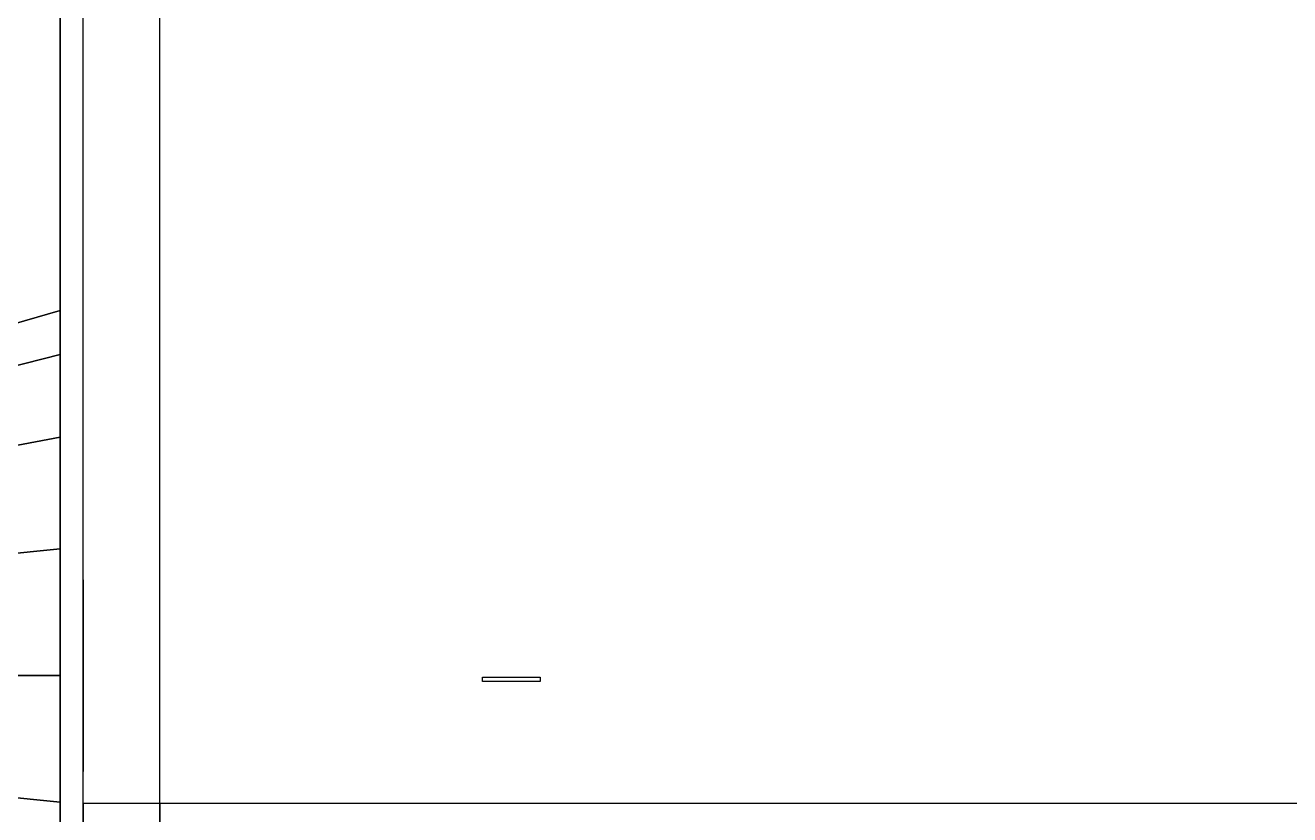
# Model space of a CAD drawing. Extents: x -54 to 215, y -235 to 116.
# Drawn here: x 100.65 to 120.43, y 9.48 to 21.83 of the extents above; entities that cross this region are included whole.
import ezdxf

# ---------------------------------------------------------------- set-up
doc = ezdxf.new("R2010")
doc.units = 0
doc.layers.get('0').update_dxf_attribs({"linetype": 'CONTINUOUS'})
doc.layers.add('A', color=7, linetype='CONTINUOUS')

# ---------------------------------------------------------------- blocks, each defined once
blk = doc.blocks.new('M-1-01')
at = {"color": 0, "extrusion": (0, -0.993511, -0.113734)}
blk.add_lwpolyline([(-53.233, 21.056), (-54.133, 21.056), (-54.133, 20.456), (-53.233, 20.456)], close=True, dxfattribs=at)
at = {"layer": 'A', "color": 0, "invisible_edges": 15}
blk.add_3dface([(-61.633, 13.86, 11.9), (-61.633, -12.14, 11.9), (1.867, -12.14, 11.9), (1.867, 13.86, 11.9)], dxfattribs=at)
blk = doc.blocks.new('041')
at = {"layer": 'A', "color": 0, "extrusion": (1, -1.83664e-16, -4.28585e-16)}
for p, q in [((-23.995, 10.73, 1.818), (-23.995, 9.269, 2.074)), ((-23.995, 9.96, -4.549), (-23.995, 10.033, -4.386)), ((-23.995, 10.01, -4.272), (-23.995, 8.919, -3.267)), ((-23.995, 9.165, 2.078), (-23.995, 8.507, 2.02)), ((-23.995, 8.834, -3.207), (-23.995, 8.249, -2.899)), ((-23.995, 8.275, 7.171), (-23.995, 8.157, 7.305)), ((-23.995, 8.157, 2.123), (-23.995, 7.816, 2.387)), ((-23.995, 8.044, 7.33), (-23.995, 6.677, 6.756)), ((-23.995, 8.01, -2.624), (-23.995, 7.866, -2.218)), ((-23.995, 7.866, -2.218), (-23.995, 7.771, -1.68)), ((-23.995, 7.816, 2.387), (-23.995, 7.445, 2.788)), ((-23.995, 6.587, 6.704), (-23.995, 6.064, 6.299)), ((-23.995, 6.111, -9.005), (-23.995, 5.737, -7.57)), ((-23.995, 5.92, -9.212), (-23.995, 6.07, -9.114)), ((-23.995, 5.714, 6.196), (-23.995, 5.285, 6.234)), ((-23.995, 5.698, -7.474), (-23.995, 5.372, -6.899)), ((-23.995, 5.418, -6.119), (-23.995, 5.629, -5.614)), ((-23.995, 5.32, -6.538), (-23.995, 5.418, -6.119)), ((-23.995, 5.285, 6.234), (-23.995, 4.756, 6.37)), ((-23.995, 3.085, 10.506), (-23.995, 2.913, 10.555)), ((-23.995, 2.804, 10.516), (-23.995, 1.964, 9.293)), ((-23.995, 1.917, 9.2), (-23.995, 1.696, 8.578)), ((-23.995, 1.25, -8.076), (-23.995, 1.7, -7.766)), ((-23.995, 1.457, 8.302), (-23.995, 1.076, 8.101)), ((-23.995, 0.941, -8.376), (-23.995, 1.25, -8.076)), ((-23.995, 1.076, 8.101), (-23.995, 0.557, 7.93)), ((-23.995, 0.753, -9.368), (-23.995, 0.789, -8.708)), ((-23.995, 0.272, -10.88), (-23.995, 0.734, -9.47)), ((-23.995, 0, -10.95), (-23.995, 0.179, -10.949))]:
    blk.add_line(p, q, dxfattribs=at)
for centre, radius, start, end in [((9.942, -4.346, -23.995), 0.1, 336.3896, 47.3236), ((9.2, 1.68, -23.995), 0.4, 80.0508, 95.0289), ((8.648, -3.561, -23.995), 0.4, 47.3236, 62.3016), ((8.463, 2.519, -23.995), 0.5, 232.2789, 275.0289), ((8.481, -2.457, -23.995), 0.5, 199.5516, 242.3016), ((8.083, 7.238, -23.995), 0.1, 41.8441, 112.7781), ((6.832, 6.387, -23.995), 0.4, 112.7781, 127.7562), ((6.014, -9.031, -23.995), 0.1, 303.6623, 14.5963), ((5.758, 6.694, -23.995), 0.5, 265.0061, 307.7562), ((5.35, -7.671, -23.995), 0.4, 14.5963, 29.5744), ((5.807, -6.652, -23.995), 0.5, 166.8243, 209.5744), ((2.887, 10.459, -23.995), 0.1, 74.5714, 145.5054), ((2.294, 9.067, -23.995), 0.4, 145.5054, 160.4835), ((1.225, 8.745, -23.995), 0.5, 297.7334, 340.4835), ((1.288, -8.735, -23.995), 0.5, 134.097, 176.8471), ((0.353, -9.346, -23.995), 0.4, 341.869, 356.8471), ((0.177, -10.849, -23.995), 0.1, 270.935, 341.869)]:
    blk.add_arc(centre, radius, start, end, dxfattribs=at)
at = {"color": 0}
mesh = blk.add_polymesh((2, 18), dxfattribs=dict(at, n_close=True))
for k, corner in enumerate([(-23.995, 0), (-23.995, 1.984), (-23.995, 3.728), (-23.995, 5.023), (-23.995, 5.712), (-23.995, 5.712), (-23.995, 5.023), (-23.995, 3.728), (-23.995, 1.984), (-23.995, 0), (-23.995, -1.984), (-23.995, -3.728), (-23.995, -5.023), (-23.995, -5.712), (-23.995, -5.712), (-23.995, -5.023), (-23.995, -3.728), (-23.995, -1.984), (-19.995, 0), (-19.995, 1.582), (-19.995, 2.973), (-19.995, 4.005), (-19.995, 4.555), (-19.995, 4.555), (-19.995, 4.005), (-19.995, 2.973), (-19.995, 1.582), (-19.995, 0), (-19.995, -1.582), (-19.995, -2.973), (-19.995, -4.005), (-19.995, -4.555), (-19.995, -4.555), (-19.995, -4.005), (-19.995, -2.973), (-19.995, -1.582)]):
    mesh.set_mesh_vertex(divmod(k, 18), corner)
at = {"layer": 'A', "color": 0}
mesh = blk.add_polymesh((9, 7), dxfattribs=at)
for k, corner in enumerate([(-23.995, 7.869), (-23.995, 7.905), (-23.995, 7.93), (-23.995, 7.945), (-23.995, 7.95), (-23.995, 7.945), (-23.995, 7.929), (-23.995, 8.24), (-23.995, 8.262), (-23.995, 8.256), (-23.995, 8.23), (-23.995, 8.195), (-23.995, 8.158), (-23.995, 8.129), (-23.995, 8.611), (-23.995, 8.622), (-23.995, 8.593), (-23.995, 8.54), (-23.995, 8.478), (-23.995, 8.419), (-23.995, 8.379), (-23.995, 8.983), (-23.995, 8.988), (-23.995, 8.955), (-23.995, 8.899), (-23.995, 8.836), (-23.995, 8.774), (-23.995, 8.731), (-23.995, 9.354), (-23.995, 9.36), (-23.995, 9.34), (-23.995, 9.304), (-23.995, 9.261), (-23.995, 9.213), (-23.995, 9.172), (-23.995, 9.725), (-23.995, 9.732), (-23.995, 9.721), (-23.995, 9.7), (-23.995, 9.675), (-23.995, 9.638), (-23.995, 9.598), (-23.995, 10.096), (-23.995, 10.102), (-23.995, 10.097), (-23.995, 10.086), (-23.995, 10.071), (-23.995, 10.041), (-23.995, 10.001), (-23.995, 10.467), (-23.995, 10.473), (-23.995, 10.474), (-23.995, 10.472), (-23.995, 10.467), (-23.995, 10.444), (-23.995, 10.404), (-23.995, 10.839), (-23.995, 10.845), (-23.995, 10.852), (-23.995, 10.859), (-23.995, 10.863), (-23.995, 10.845), (-23.995, 10.808)]):
    mesh.set_mesh_vertex(divmod(k, 7), corner)
mesh = blk.add_polymesh((9, 7), dxfattribs=at)
for k, corner in enumerate([(-23.995, 7.869), (-23.995, 7.823), (-23.995, 7.768), (-23.995, 7.702), (-23.995, 7.626), (-23.995, 7.54), (-23.995, 7.445), (-23.995, 8.24), (-23.995, 8.19), (-23.995, 8.122), (-23.995, 8.04), (-23.995, 7.948), (-23.995, 7.85), (-23.995, 7.751), (-23.995, 8.611), (-23.995, 8.561), (-23.995, 8.487), (-23.995, 8.396), (-23.995, 8.297), (-23.995, 8.194), (-23.995, 8.096), (-23.995, 8.983), (-23.995, 8.938), (-23.995, 8.869), (-23.995, 8.785), (-23.995, 8.693), (-23.995, 8.597), (-23.995, 8.506), (-23.995, 9.354), (-23.995, 9.317), (-23.995, 9.261), (-23.995, 9.192), (-23.995, 9.117), (-23.995, 9.034), (-23.995, 8.954), (-23.995, 9.725), (-23.995, 9.697), (-23.995, 9.652), (-23.995, 9.599), (-23.995, 9.54), (-23.995, 9.471), (-23.995, 9.401), (-23.995, 10.096), (-23.995, 10.076), (-23.995, 10.043), (-23.995, 10.004), (-23.995, 9.96), (-23.995, 9.904), (-23.995, 9.844), (-23.995, 10.467), (-23.995, 10.454), (-23.995, 10.433), (-23.995, 10.409), (-23.995, 10.382), (-23.995, 10.339), (-23.995, 10.287), (-23.995, 10.839), (-23.995, 10.831), (-23.995, 10.823), (-23.995, 10.816), (-23.995, 10.805), (-23.995, 10.776), (-23.995, 10.73)]):
    mesh.set_mesh_vertex(divmod(k, 7), corner)
mesh = blk.add_polymesh((9, 7), dxfattribs=at)
for k, corner in enumerate([(-23.995, 7.232), (-23.995, 7.346), (-23.995, 7.45), (-23.995, 7.545), (-23.995, 7.63), (-23.995, 7.705), (-23.995, 7.771), (-23.995, 7.573), (-23.995, 7.665), (-23.995, 7.721), (-23.995, 7.754), (-23.995, 7.778), (-23.995, 7.806), (-23.995, 7.849), (-23.995, 7.914), (-23.995, 7.984), (-23.995, 8.003), (-23.995, 7.992), (-23.995, 7.972), (-23.995, 7.962), (-23.995, 7.984), (-23.995, 8.255), (-23.995, 8.31), (-23.995, 8.316), (-23.995, 8.293), (-23.995, 8.263), (-23.995, 8.241), (-23.995, 8.248), (-23.995, 8.596), (-23.995, 8.645), (-23.995, 8.663), (-23.995, 8.662), (-23.995, 8.654), (-23.995, 8.645), (-23.995, 8.646), (-23.995, 8.937), (-23.995, 8.978), (-23.995, 9.002), (-23.995, 9.016), (-23.995, 9.026), (-23.995, 9.024), (-23.995, 9.017), (-23.995, 9.278), (-23.995, 9.309), (-23.995, 9.333), (-23.995, 9.351), (-23.995, 9.366), (-23.995, 9.365), (-23.995, 9.348), (-23.995, 9.619), (-23.995, 9.643), (-23.995, 9.665), (-23.995, 9.687), (-23.995, 9.705), (-23.995, 9.703), (-23.995, 9.679), (-23.995, 9.96), (-23.995, 9.981), (-23.995, 10.002), (-23.995, 10.022), (-23.995, 10.04), (-23.995, 10.037), (-23.995, 10.01)]):
    mesh.set_mesh_vertex(divmod(k, 7), corner)
mesh = blk.add_polymesh((9, 7), dxfattribs=at)
for k, corner in enumerate([(-23.995, 7.232), (-23.995, 7.108), (-23.995, 6.976), (-23.995, 6.834), (-23.995, 6.684), (-23.995, 6.525), (-23.995, 6.358), (-23.995, 7.573), (-23.995, 7.455), (-23.995, 7.33), (-23.995, 7.197), (-23.995, 7.056), (-23.995, 6.905), (-23.995, 6.744), (-23.995, 7.914), (-23.995, 7.807), (-23.995, 7.693), (-23.995, 7.572), (-23.995, 7.444), (-23.995, 7.305), (-23.995, 7.156), (-23.995, 8.255), (-23.995, 8.163), (-23.995, 8.064), (-23.995, 7.958), (-23.995, 7.846), (-23.995, 7.723), (-23.995, 7.592), (-23.995, 8.596), (-23.995, 8.519), (-23.995, 8.431), (-23.995, 8.336), (-23.995, 8.234), (-23.995, 8.124), (-23.995, 8.011), (-23.995, 8.937), (-23.995, 8.876), (-23.995, 8.802), (-23.995, 8.719), (-23.995, 8.632), (-23.995, 8.536), (-23.995, 8.442), (-23.995, 9.278), (-23.995, 9.233), (-23.995, 9.176), (-23.995, 9.111), (-23.995, 9.042), (-23.995, 8.965), (-23.995, 8.889), (-23.995, 9.619), (-23.995, 9.588), (-23.995, 9.548), (-23.995, 9.503), (-23.995, 9.456), (-23.995, 9.396), (-23.995, 9.336), (-23.995, 9.96), (-23.995, 9.939), (-23.995, 9.918), (-23.995, 9.897), (-23.995, 9.873), (-23.995, 9.833), (-23.995, 9.783)]):
    mesh.set_mesh_vertex(divmod(k, 7), corner)
mesh = blk.add_polymesh((9, 7), dxfattribs=at)
for k, corner in enumerate([(-23.995, 6.008), (-23.995, 6.191), (-23.995, 6.366), (-23.995, 6.533), (-23.995, 6.692), (-23.995, 6.842), (-23.995, 6.982), (-23.995, 6.292), (-23.995, 6.446), (-23.995, 6.56), (-23.995, 6.65), (-23.995, 6.732), (-23.995, 6.821), (-23.995, 6.933), (-23.995, 6.575), (-23.995, 6.699), (-23.995, 6.764), (-23.995, 6.796), (-23.995, 6.82), (-23.995, 6.86), (-23.995, 6.942), (-23.995, 6.858), (-23.995, 6.959), (-23.995, 7.003), (-23.995, 7.015), (-23.995, 7.021), (-23.995, 7.04), (-23.995, 7.097), (-23.995, 7.142), (-23.995, 7.23), (-23.995, 7.283), (-23.995, 7.318), (-23.995, 7.347), (-23.995, 7.377), (-23.995, 7.42), (-23.995, 7.425), (-23.995, 7.497), (-23.995, 7.554), (-23.995, 7.602), (-23.995, 7.646), (-23.995, 7.68), (-23.995, 7.706), (-23.995, 7.709), (-23.995, 7.763), (-23.995, 7.812), (-23.995, 7.859), (-23.995, 7.903), (-23.995, 7.93), (-23.995, 7.938), (-23.995, 7.992), (-23.995, 8.032), (-23.995, 8.074), (-23.995, 8.116), (-23.995, 8.156), (-23.995, 8.175), (-23.995, 8.169), (-23.995, 8.275), (-23.995, 8.308), (-23.995, 8.341), (-23.995, 8.374), (-23.995, 8.404), (-23.995, 8.415), (-23.995, 8.4)]):
    mesh.set_mesh_vertex(divmod(k, 7), corner)
mesh = blk.add_polymesh((9, 7), dxfattribs=at)
for k, corner in enumerate([(-23.995, 6.008), (-23.995, 5.817), (-23.995, 5.619), (-23.995, 5.413), (-23.995, 5.201), (-23.995, 4.982), (-23.995, 4.756), (-23.995, 6.292), (-23.995, 6.116), (-23.995, 5.944), (-23.995, 5.772), (-23.995, 5.593), (-23.995, 5.402), (-23.995, 5.192), (-23.995, 6.575), (-23.995, 6.42), (-23.995, 6.276), (-23.995, 6.135), (-23.995, 5.987), (-23.995, 5.824), (-23.995, 5.637), (-23.995, 6.858), (-23.995, 6.727), (-23.995, 6.606), (-23.995, 6.487), (-23.995, 6.363), (-23.995, 6.223), (-23.995, 6.063), (-23.995, 7.142), (-23.995, 7.031), (-23.995, 6.919), (-23.995, 6.804), (-23.995, 6.685), (-23.995, 6.555), (-23.995, 6.419), (-23.995, 7.425), (-23.995, 7.337), (-23.995, 7.238), (-23.995, 7.133), (-23.995, 7.025), (-23.995, 6.91), (-23.995, 6.8), (-23.995, 7.709), (-23.995, 7.643), (-23.995, 7.565), (-23.995, 7.48), (-23.995, 7.392), (-23.995, 7.299), (-23.995, 7.215), (-23.995, 7.992), (-23.995, 7.945), (-23.995, 7.889), (-23.995, 7.827), (-23.995, 7.763), (-23.995, 7.693), (-23.995, 7.629), (-23.995, 8.275), (-23.995, 8.242), (-23.995, 8.209), (-23.995, 8.175), (-23.995, 8.14), (-23.995, 8.093), (-23.995, 8.044)]):
    mesh.set_mesh_vertex(divmod(k, 7), corner)
mesh = blk.add_polymesh((9, 7), dxfattribs=at)
for k, corner in enumerate([(-23.995, 4.298), (-23.995, 4.535), (-23.995, 4.767), (-23.995, 4.992), (-23.995, 5.211), (-23.995, 5.424), (-23.995, 5.629), (-23.995, 4.501), (-23.995, 4.706), (-23.995, 4.868), (-23.995, 5.007), (-23.995, 5.14), (-23.995, 5.283), (-23.995, 5.455), (-23.995, 4.704), (-23.995, 4.872), (-23.995, 4.978), (-23.995, 5.05), (-23.995, 5.116), (-23.995, 5.203), (-23.995, 5.338), (-23.995, 4.906), (-23.995, 5.045), (-23.995, 5.123), (-23.995, 5.168), (-23.995, 5.209), (-23.995, 5.268), (-23.995, 5.371), (-23.995, 5.109), (-23.995, 5.228), (-23.995, 5.314), (-23.995, 5.381), (-23.995, 5.444), (-23.995, 5.511), (-23.995, 5.593), (-23.995, 5.312), (-23.995, 5.409), (-23.995, 5.494), (-23.995, 5.572), (-23.995, 5.646), (-23.995, 5.713), (-23.995, 5.771), (-23.995, 5.515), (-23.995, 5.587), (-23.995, 5.659), (-23.995, 5.73), (-23.995, 5.799), (-23.995, 5.852), (-23.995, 5.884), (-23.995, 5.717), (-23.995, 5.771), (-23.995, 5.829), (-23.995, 5.888), (-23.995, 5.946), (-23.995, 5.986), (-23.995, 5.998), (-23.995, 5.92), (-23.995, 5.962), (-23.995, 6.004), (-23.995, 6.047), (-23.995, 6.087), (-23.995, 6.111), (-23.995, 6.111)]):
    mesh.set_mesh_vertex(divmod(k, 7), corner)
mesh = blk.add_polymesh((9, 7), dxfattribs=at)
for k, corner in enumerate([(-23.995, 4.298), (-23.995, 4.055), (-23.995, 3.807), (-23.995, 3.554), (-23.995, 3.296), (-23.995, 3.034), (-23.995, 2.769), (-23.995, 4.501), (-23.995, 4.281), (-23.995, 4.077), (-23.995, 3.879), (-23.995, 3.677), (-23.995, 3.46), (-23.995, 3.218), (-23.995, 4.704), (-23.995, 4.513), (-23.995, 4.351), (-23.995, 4.201), (-23.995, 4.046), (-23.995, 3.871), (-23.995, 3.661), (-23.995, 4.906), (-23.995, 4.747), (-23.995, 4.613), (-23.995, 4.491), (-23.995, 4.365), (-23.995, 4.22), (-23.995, 4.043), (-23.995, 5.109), (-23.995, 4.973), (-23.995, 4.846), (-23.995, 4.721), (-23.995, 4.593), (-23.995, 4.455), (-23.995, 4.307), (-23.995, 5.312), (-23.995, 5.203), (-23.995, 5.088), (-23.995, 4.969), (-23.995, 4.848), (-23.995, 4.724), (-23.995, 4.606), (-23.995, 5.515), (-23.995, 5.434), (-23.995, 5.341), (-23.995, 5.243), (-23.995, 5.143), (-23.995, 5.042), (-23.995, 4.955), (-23.995, 5.717), (-23.995, 5.659), (-23.995, 5.591), (-23.995, 5.517), (-23.995, 5.442), (-23.995, 5.366), (-23.995, 5.304), (-23.995, 5.92), (-23.995, 5.877), (-23.995, 5.835), (-23.995, 5.792), (-23.995, 5.748), (-23.995, 5.698), (-23.995, 5.653)]):
    mesh.set_mesh_vertex(divmod(k, 7), corner)
mesh = blk.add_polymesh((9, 7), dxfattribs=at)
for k, corner in enumerate([(-23.995, 2.24), (-23.995, 2.512), (-23.995, 2.781), (-23.995, 3.047), (-23.995, 3.309), (-23.995, 3.566), (-23.995, 3.819), (-23.995, 2.345), (-23.995, 2.584), (-23.995, 2.782), (-23.995, 2.959), (-23.995, 3.131), (-23.995, 3.318), (-23.995, 3.536), (-23.995, 2.451), (-23.995, 2.65), (-23.995, 2.788), (-23.995, 2.895), (-23.995, 2.997), (-23.995, 3.124), (-23.995, 3.301), (-23.995, 2.557), (-23.995, 2.721), (-23.995, 2.827), (-23.995, 2.903), (-23.995, 2.976), (-23.995, 3.07), (-23.995, 3.21), (-23.995, 2.662), (-23.995, 2.804), (-23.995, 2.914), (-23.995, 3.009), (-23.995, 3.101), (-23.995, 3.199), (-23.995, 3.313), (-23.995, 2.768), (-23.995, 2.882), (-23.995, 2.989), (-23.995, 3.09), (-23.995, 3.19), (-23.995, 3.283), (-23.995, 3.368), (-23.995, 2.874), (-23.995, 2.959), (-23.995, 3.048), (-23.995, 3.137), (-23.995, 3.225), (-23.995, 3.301), (-23.995, 3.354), (-23.995, 2.979), (-23.995, 3.042), (-23.995, 3.111), (-23.995, 3.184), (-23.995, 3.255), (-23.995, 3.311), (-23.995, 3.34), (-23.995, 3.085), (-23.995, 3.133), (-23.995, 3.181), (-23.995, 3.23), (-23.995, 3.277), (-23.995, 3.312), (-23.995, 3.326)]):
    mesh.set_mesh_vertex(divmod(k, 7), corner)
mesh = blk.add_polymesh((9, 7), dxfattribs=at)
for k, corner in enumerate([(-23.995, 2.24), (-23.995, 1.964), (-23.995, 1.687), (-23.995, 1.406), (-23.995, 1.125), (-23.995, 0.841), (-23.995, 0.557), (-23.995, 2.345), (-23.995, 2.099), (-23.995, 1.88), (-23.995, 1.672), (-23.995, 1.463), (-23.995, 1.239), (-23.995, 0.984), (-23.995, 2.451), (-23.995, 2.241), (-23.995, 2.073), (-23.995, 1.926), (-23.995, 1.777), (-23.995, 1.605), (-23.995, 1.389), (-23.995, 2.557), (-23.995, 2.381), (-23.995, 2.246), (-23.995, 2.13), (-23.995, 2.013), (-23.995, 1.874), (-23.995, 1.696), (-23.995, 2.662), (-23.995, 2.513), (-23.995, 2.38), (-23.995, 2.256), (-23.995, 2.13), (-23.995, 1.995), (-23.995, 1.846), (-23.995, 2.768), (-23.995, 2.647), (-23.995, 2.526), (-23.995, 2.403), (-23.995, 2.279), (-23.995, 2.156), (-23.995, 2.04), (-23.995, 2.874), (-23.995, 2.784), (-23.995, 2.685), (-23.995, 2.581), (-23.995, 2.477), (-23.995, 2.377), (-23.995, 2.295), (-23.995, 2.979), (-23.995, 2.915), (-23.995, 2.84), (-23.995, 2.76), (-23.995, 2.679), (-23.995, 2.604), (-23.995, 2.549), (-23.995, 3.085), (-23.995, 3.036), (-23.995, 2.988), (-23.995, 2.94), (-23.995, 2.89), (-23.995, 2.842), (-23.995, 2.804)]):
    mesh.set_mesh_vertex(divmod(k, 7), corner)
mesh = blk.add_polymesh((9, 7), dxfattribs=at)
for k, corner in enumerate([(-23.995, 0), (-23.995, 0.285), (-23.995, 0.571), (-23.995, 0.855), (-23.995, 1.138), (-23.995, 1.42), (-23.995, 1.7), (-23.995, 0), (-23.995, 0.252), (-23.995, 0.47), (-23.995, 0.67), (-23.995, 0.869), (-23.995, 1.083), (-23.995, 1.33), (-23.995, 0), (-23.995, 0.213), (-23.995, 0.373), (-23.995, 0.505), (-23.995, 0.636), (-23.995, 0.792), (-23.995, 0.996), (-23.995, 0), (-23.995, 0.177), (-23.995, 0.303), (-23.995, 0.403), (-23.995, 0.502), (-23.995, 0.623), (-23.995, 0.789), (-23.995, 0), (-23.995, 0.152), (-23.995, 0.278), (-23.995, 0.392), (-23.995, 0.506), (-23.995, 0.628), (-23.995, 0.765), (-23.995, 0), (-23.995, 0.122), (-23.995, 0.241), (-23.995, 0.358), (-23.995, 0.474), (-23.995, 0.588), (-23.995, 0.692), (-23.995, 0), (-23.995, 0.091), (-23.995, 0.189), (-23.995, 0.29), (-23.995, 0.39), (-23.995, 0.481), (-23.995, 0.552), (-23.995, 0), (-23.995, 0.066), (-23.995, 0.141), (-23.995, 0.221), (-23.995, 0.3), (-23.995, 0.369), (-23.995, 0.412), (-23.995, 0), (-23.995, 0.05), (-23.995, 0.101), (-23.995, 0.151), (-23.995, 0.201), (-23.995, 0.245), (-23.995, 0.272)]):
    mesh.set_mesh_vertex(divmod(k, 7), corner)
mesh = blk.add_polymesh((9, 7), dxfattribs=at)
for k, corner in enumerate([(-23.995, 0), (-23.995, -0.285), (-23.995, -0.571), (-23.995, -0.855), (-23.995, -1.138), (-23.995, -1.42), (-23.995, -1.7), (-23.995, 0), (-23.995, -0.252), (-23.995, -0.47), (-23.995, -0.67), (-23.995, -0.869), (-23.995, -1.083), (-23.995, -1.33), (-23.995, 0), (-23.995, -0.213), (-23.995, -0.373), (-23.995, -0.505), (-23.995, -0.636), (-23.995, -0.792), (-23.995, -0.996), (-23.995, 0), (-23.995, -0.177), (-23.995, -0.303), (-23.995, -0.403), (-23.995, -0.502), (-23.995, -0.623), (-23.995, -0.789), (-23.995, 0), (-23.995, -0.152), (-23.995, -0.278), (-23.995, -0.392), (-23.995, -0.506), (-23.995, -0.628), (-23.995, -0.765), (-23.995, 0), (-23.995, -0.122), (-23.995, -0.241), (-23.995, -0.358), (-23.995, -0.474), (-23.995, -0.588), (-23.995, -0.692), (-23.995, 0), (-23.995, -0.091), (-23.995, -0.189), (-23.995, -0.29), (-23.995, -0.39), (-23.995, -0.481), (-23.995, -0.552), (-23.995, 0), (-23.995, -0.066), (-23.995, -0.141), (-23.995, -0.221), (-23.995, -0.3), (-23.995, -0.369), (-23.995, -0.412), (-23.995, 0), (-23.995, -0.05), (-23.995, -0.101), (-23.995, -0.151), (-23.995, -0.201), (-23.995, -0.245), (-23.995, -0.272)]):
    mesh.set_mesh_vertex(divmod(k, 7), corner)
mesh = blk.add_polymesh((9, 7), dxfattribs=at)
for k, corner in enumerate([(-23.995, -2.24), (-23.995, -1.964), (-23.995, -1.687), (-23.995, -1.406), (-23.995, -1.125), (-23.995, -0.841), (-23.995, -0.557), (-23.995, -2.345), (-23.995, -2.099), (-23.995, -1.88), (-23.995, -1.672), (-23.995, -1.463), (-23.995, -1.239), (-23.995, -0.984), (-23.995, -2.451), (-23.995, -2.241), (-23.995, -2.073), (-23.995, -1.926), (-23.995, -1.777), (-23.995, -1.605), (-23.995, -1.389), (-23.995, -2.557), (-23.995, -2.381), (-23.995, -2.246), (-23.995, -2.13), (-23.995, -2.013), (-23.995, -1.874), (-23.995, -1.696), (-23.995, -2.662), (-23.995, -2.513), (-23.995, -2.38), (-23.995, -2.256), (-23.995, -2.13), (-23.995, -1.995), (-23.995, -1.846), (-23.995, -2.768), (-23.995, -2.647), (-23.995, -2.526), (-23.995, -2.403), (-23.995, -2.279), (-23.995, -2.156), (-23.995, -2.04), (-23.995, -2.874), (-23.995, -2.784), (-23.995, -2.685), (-23.995, -2.581), (-23.995, -2.477), (-23.995, -2.377), (-23.995, -2.295), (-23.995, -2.979), (-23.995, -2.915), (-23.995, -2.84), (-23.995, -2.76), (-23.995, -2.679), (-23.995, -2.604), (-23.995, -2.549), (-23.995, -3.085), (-23.995, -3.036), (-23.995, -2.988), (-23.995, -2.94), (-23.995, -2.89), (-23.995, -2.842), (-23.995, -2.804)]):
    mesh.set_mesh_vertex(divmod(k, 7), corner)
blk = doc.blocks.new('M-1-05')
at = {"color": 0}
for p, q in [((-59.5, 197.5, -26), (-59.5, 58.7, -26)), ((-58.3, 197.5, -26), (-59.5, 197.5, -26)), ((-58.3, 197.5, -26), (-58.3, 58.7, -26))]:
    blk.add_line(p, q, dxfattribs=at)
at = {"color": 0, "extrusion": (-1, 0, 0)}
blk.add_circle((-199.5, -7.6, 59.5), 1.5, dxfattribs=at)
at = {"color": 0, "invisible_edges": 15}
blk.add_3dface([(-58.3, 58.7, -26), (-59.5, 58.7, -26), (-59.5, 197.5, -26), (-58.3, 197.5, -26)], dxfattribs=at)
at = {"layer": 'A', "color": 0}
for p, q in [((-59.5, 37, 4.7), (-59.5, 214, 4.7)), ((-58.3, 37, 4.7), (-58.3, 214, 4.7)), ((-59.5, 197.5, -26), (-59.5, 209.8, -10.6)), ((-58.3, 197.5, -26), (-58.3, 209.8, -10.6)), ((-1.2, 197.5, -26), (-58.3, 197.5, -26))]:
    blk.add_line(p, q, dxfattribs=at)
at = {"layer": 'A', "color": 0, "invisible_edges": 15}
for points in [[(-58.3, 37, 4.7), (-59.5, 37, 4.7), (-59.5, 214, 4.7), (-58.3, 214, 4.7)], [(-59.5, 197.5, -26), (-59.5, 197.5, 4.7), (-59.5, 209.8, 4.7), (-59.5, 209.8, -10.6)], [(-59.5, 197.5, -26), (-58.3, 197.5, -26), (-58.3, 209.8, -10.6), (-59.5, 209.8, -10.6)], [(-59.5, 209.8, -10.6), (0, 209.8, -10.6), (0, 197.5, -26), (-59.5, 197.5, -26)], [(-58.3, 197.5, -26), (-58.3, 197.5, 4.7), (-58.3, 209.8, 4.7), (-58.3, 209.8, -10.6)], [(-59.5, 58.7, -26), (-59.5, 197.5, -26), (-59.5, 197.5, 4.7), (-59.5, 37, 4.7)], [(-58.3, 58.7, -26), (-58.3, 197.5, -26), (-58.3, 197.5, 4.7), (-58.3, 37, 4.7)], [(-58.3, 58.7, -26), (-58.3, 197.5, -26), (-1.2, 197.5, -26), (-1.2, 58.7, -26)]]:
    blk.add_3dface(points, dxfattribs=at)
at = {"color": 0, "xscale": -1}
blk.add_blockref('041', (-83.85, 199.5, -7.6), dxfattribs=at)

msp = doc.modelspace()

# ---------------------------------------------------------------- block references
at = {"color": 0}
msp.add_blockref('M-1-05', (161.055, -187.846), dxfattribs=at)
at = {"color": 0, "extrusion": (3.86209e-19, -0.002094, 0.999998)}
msp.add_blockref('M-1-01', (161.938, 14.009, 5.327), dxfattribs=at)

doc.saveas('drawing.dxf')
